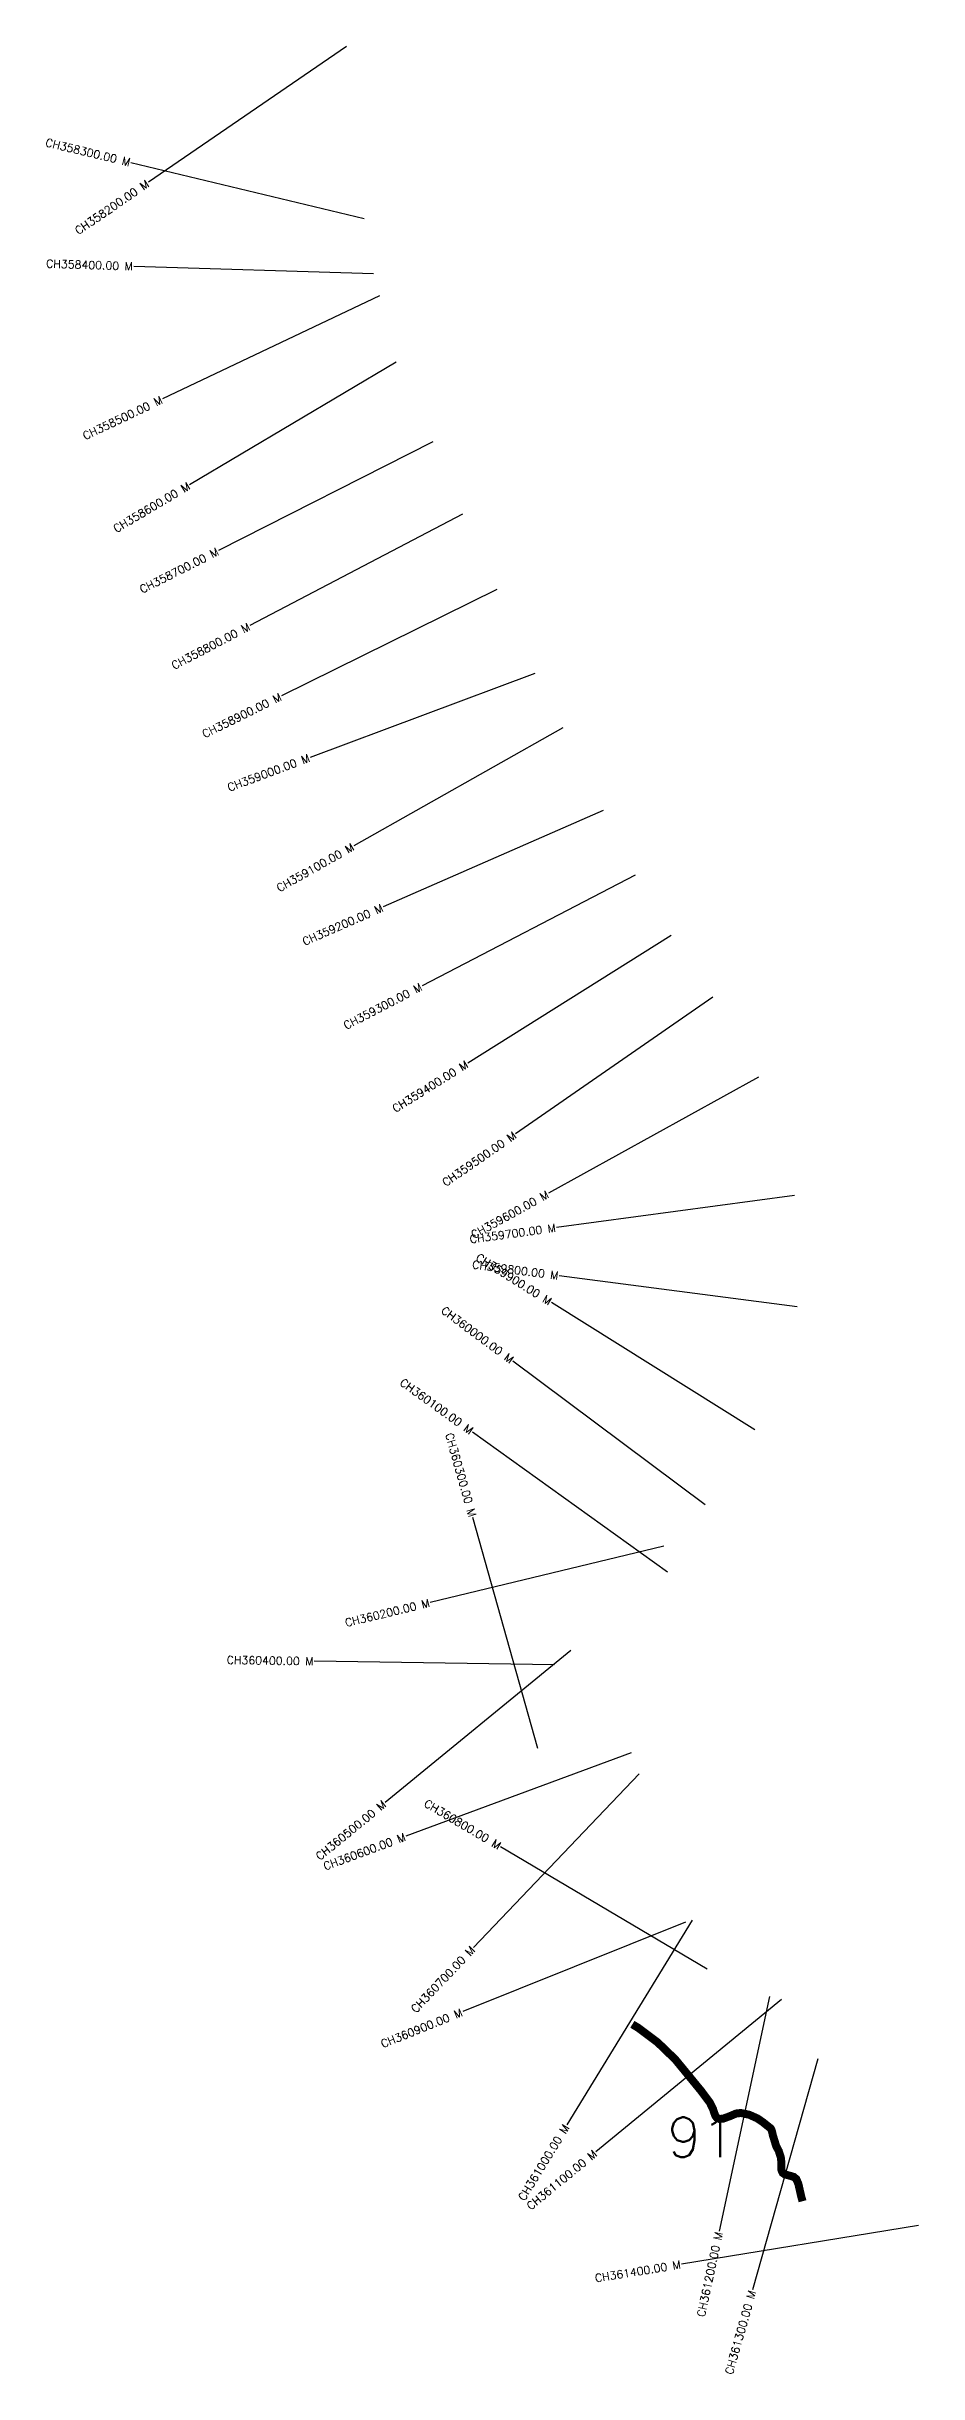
# Model space of a CAD drawing. Header units: metres. Extents: x 296832 to 300696, y 1972463 to 1975482.
# Drawn here: x 296832 to 297922, y 1972463 to 1975372 of the extents above; entities that cross this region are included whole.
import ezdxf
from ezdxf.enums import TextEntityAlignment as Align

# ---------------------------------------------------------------- set-up
doc = ezdxf.new("R2010")
doc.units = ezdxf.units.M
doc.header["$MEASUREMENT"] = 0
for name, color, linetype in [('CS', 134, 'Continuous'), ('CSMark', 6, 'Continuous'), ('UNPROTECTED', 10, 'Continuous')]:
    doc.layers.add(name, color=color, linetype=linetype)
doc.styles.get("Standard").update_dxf_attribs({"font": 'simplex.shx'})

msp = doc.modelspace()

# ---------------------------------------------------------------- linework, layer by layer
at = {"layer": 'CS'}
for p, q in [((297207, 1975371.7), (296959.6, 1975202.1)), ((297229.3, 1975156.4), (296937.7, 1975226.5)), ((297240.9, 1975087.7), (296941.1, 1975096.9)), ((297248.1, 1975060), (296977.2, 1974931.2)), ((297268.9, 1974977.2), (297011, 1974823.9)), ((297314.8, 1974877.4), (297047.2, 1974741.7)), ((297352, 1974787.1), (297086.3, 1974647.9)), ((297394.9, 1974692.8), (297125.8, 1974560.1)), ((297442.5, 1974588), (297161.5, 1974483.2)), ((297477.5, 1974520), (297216.1, 1974372.7)), ((297527.7, 1974416.6), (297252.9, 1974296.2)), ((297567.6, 1974335.9), (297301.4, 1974197.6)), ((297612.6, 1974260.5), (297358.5, 1974101.1)), ((297664.9, 1974183.3), (297418.2, 1974012.7)), ((297722, 1974083.6), (297459.5, 1973938.4)), ((297766.8, 1973935.5), (297469.5, 1973895.4)), ((297770.3, 1973796.5), (297472.8, 1973835.3)), ((297717.3, 1973642.5), (297463, 1973801.6)), ((297655.3, 1973548.9), (297414.9, 1973728.3)), ((297608, 1973464.6), (297364.4, 1973639.7)), ((297446.1, 1973244.4), (297364.9, 1973533.2)), ((297603.4, 1973497.1), (297311.7, 1973426.8)), ((297466.8, 1973348.9), (297166.8, 1973353.4)), ((297487.5, 1973366.9), (297255.3, 1973177)), ((297562.5, 1973238.9), (297281.2, 1973134.6)), ((297572.6, 1973212.8), (297365.7, 1972995.6)), ((297657.7, 1972968.4), (297399.6, 1973121.3)), ((297639, 1973029.7), (297482.3, 1972773.9)), ((297630.5, 1973027.4), (297352.2, 1972915.4)), ((297750.4, 1972930.6), (297518.6, 1972740.1)), ((297735.7, 1972934.4), (297672.6, 1972641.1)), ((297795.8, 1972856.3), (297714.3, 1972567.5)), ((297921.7, 1972648), (297625.6, 1972599.6))]:
    msp.add_line(p, q, dxfattribs=at)
at = {"layer": 'UNPROTECTED', "const_width": 10, "flags": 128}
msp.add_lwpolyline([(297564.2, 1972899.6), (297571.7, 1972895), (297595.7, 1972877), (297617.8, 1972855.7), (297650.3, 1972816.1), (297661.1, 1972801.6), (297665, 1972793.6), (297666.3, 1972789.5), (297667.9, 1972785.2), (297669.8, 1972782.7), (297673, 1972781.3), (297677.5, 1972781.6), (297686.3, 1972784.8), (297694, 1972788.1), (297699.9, 1972788.7), (297710.2, 1972786.5), (297720.3, 1972782), (297726.8, 1972777.6), (297732.8, 1972772.8), (297737, 1972769.5), (297738.4, 1972766.6), (297739.9, 1972760.4), (297743.8, 1972747.6), (297747.2, 1972741.1), (297748.5, 1972736.9), (297749.6, 1972733.7), (297750.5, 1972726.2), (297750.5, 1972717.5), (297751, 1972716.1), (297752, 1972713.9), (297754.7, 1972712), (297760.5, 1972710.4), (297765.7, 1972708.9), (297769, 1972706.2), (297771.6, 1972700.2), (297775.1, 1972684.8), (297776.8, 1972678.4)], dxfattribs=at)

# ---------------------------------------------------------------- texts
at = {"insert": (297607.5, 1972783.5), "char_height": 50, "attachment_point": 1}
msp.add_mtext_dynamic_manual_height_columns('91', width=70.183, gutter_width=1, heights=[0], dxfattribs=at)
at = {"layer": 'CSMark'}
for s, rotation, p in [('CH358300.00 M', 346.4687, (296936.7, 1975226.8)), ('CH358200.00 M', 34.4254, (296958.7, 1975201.5)), ('CH358400.00 M', 358.2391, (296940.1, 1975097)), ('CH358500.00 M', 25.4214, (296976.3, 1974930.8)), ('CH358600.00 M', 30.7393, (297010.1, 1974823.4)), ('CH358700.00 M', 26.8824, (297046.3, 1974741.3)), ('CH358800.00 M', 27.6595, (297085.4, 1974647.4)), ('CH358900.00 M', 26.2608, (297124.9, 1974559.6)), ('CH359000.00 M', 20.452, (297160.5, 1974482.9)), ('CH359100.00 M', 29.4069, (297215.3, 1974372.2)), ('CH359200.00 M', 23.6522, (297252, 1974295.8)), ('CH359300.00 M', 27.466, (297300.5, 1974197.1)), ('CH359400.00 M', 32.0999, (297357.6, 1974100.6)), ('CH359500.00 M', 34.6721, (297417.4, 1974012.1)), ('CH359600.00 M', 28.955, (297458.6, 1973937.9)), ('CH359700.00 M', 7.6832, (297468.5, 1973895.2)), ('CH359800.00 M', 352.5631, (297471.8, 1973835.4)), ('CH359900.00 M', 327.9795, (297462.1, 1973802.1)), ('CH360000.00 M', 323.273, (297414.1, 1973728.9)), ('CH360100.00 M', 324.2835, (297363.6, 1973640.3)), ('CH360300.00 M', 285.7157, (297364.6, 1973534.1)), ('CH360200.00 M', 13.5463, (297310.8, 1973426.6)), ('CH360400.00 M', 359.1536, (297165.8, 1973353.4)), ('CH360500.00 M', 39.2767, (297254.5, 1973176.4)), ('CH360800.00 M', 329.363, (297398.7, 1973121.8)), ('CH360600.00 M', 20.3395, (297280.3, 1973134.3)), ('CH360700.00 M', 46.3898, (297365, 1972994.9)), ('CH360900.00 M', 21.9268, (297351.2, 1972915)), ('CH361000.00 M', 58.512, (297481.8, 1972773.1)), ('CH361100.00 M', 39.4179, (297517.8, 1972739.5)), ('CH361200.00 M', 77.8623, (297672.4, 1972640.1)), ('CH361400.00 M', 9.2884, (297624.6, 1972599.5)), ('CH361300.00 M', 74.2349, (297714, 1972566.6))]:
    msp.add_text(s, height=10, rotation=rotation, dxfattribs=at).set_placement(p, align=Align.MIDDLE_RIGHT)

doc.saveas('drawing.dxf')
